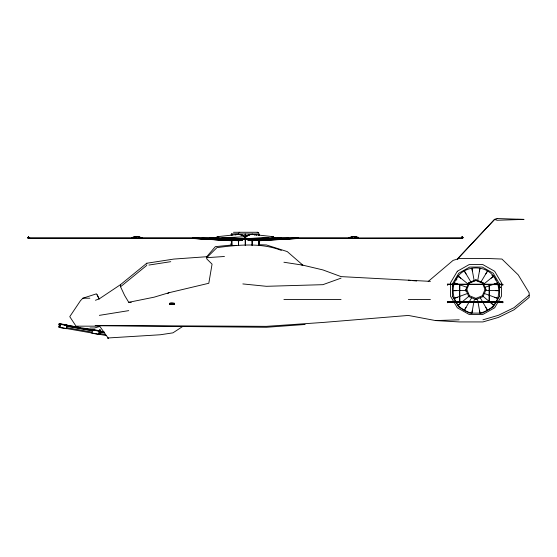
<?xml version="1.0" encoding="UTF-8"?>
<svg xmlns="http://www.w3.org/2000/svg" width="557" height="557" viewBox="0 0 557 557"><rect width="100%" height="100%" fill="white"/><g stroke="black" fill="none" stroke-linecap="round" stroke-linejoin="round"><path stroke-width="0.84" d="M169.391 304.011C169.732 302.103 173.136 302.89 174.501 303.3L174.501 304.24C168.715 305.354 167.121 303.447 174.501 304.24M231.775 240.554L231.698 245.512L231.67 239.956M259.068 239.956L259.096 244.718L259.172 240.561M459.455 302.047L459.685 284.349L459.915 302.047L459.455 302.047L459.685 284.349M462.164 236.648L462.944 237.735L462.157 237.393L462.164 236.614L462.944 237.735L462.164 238.48L271.92 238.48L252.043 240.721L273.654 238.396M502.581 285.184L502.581 284.209L447.744 284.209L447.348 284.961M502.581 302.792L502.581 301.817L447.348 301.964L447.744 302.792L447.744 301.817L447.744 302.27L502.978 301.964L502.581 301.817L502.581 302.27M502.978 302.569L502.978 301.964L447.348 301.964L447.744 302.27M502.978 284.961L502.581 284.209L502.581 284.662L447.348 284.355L489.547 284.432L489.547 302.047L489.088 302.047L489.088 284.432L502.978 284.355L502.581 284.662M258.824 240.721L258.831 239.956L298.42 238.292L258.824 240.38L259.576 240.721L298.42 238.48M259.576 234.769L258.824 234.379L258.831 235.242L259.576 235.242L259.576 234.379L259.569 234.769M28.637 236.648L28.219 237.735L28.637 238.48L28.233 237.735L28.637 236.614L27.857 237.735L28.637 238.48L218.678 238.48L238.556 240.721L216.945 238.396M462.157 238.396L462.944 237.735L462.164 236.899L462.944 237.735L462.164 238.48L462.568 237.735L462.164 236.739M231.225 234.379L231.218 235.242L231.963 235.242L231.97 234.379L231.225 234.476L231.977 234.769L231.97 234.379M196.684 238.118L225.174 239.148L192.374 238.145L231.218 239.956L231.225 240.721L192.374 238.48M231.97 240.721L231.963 239.956L192.374 238.292L231.97 240.721L231.218 240.38M259.075 235.242L259.096 234.393M242.636 239.956L221.282 238.292L240.93 240.38L244.774 238.626L244.808 236.739L242.316 235.242L243.98 235.903L243.604 235.903M239.795 240.631L245.003 238.626L245.038 236.739M231.67 235.242L231.733 233.815L231.663 235.632M231.698 240.721L231.768 245.491M231.698 234.379L231.726 234.769M62.468 324.446L59.07 323.847L58.903 324.787L60.602 325.086L58.91 324.759M479.507 310.5L479.974 313.055C509.864 306.796 501.857 264.018 471.897 268.23C446.874 272.589 446.874 308.696 471.897 313.055L474.286 299.617M479.375 271.593L479.974 268.23L477.641 281.007M471.897 313.055L472.357 310.5M136.472 236.614L136.082 237.735L136.472 238.48L138.213 238.396A24.243 20.964 -90 0 0 140.789 237.964L142.195 237.735L140.803 237.393A16.473 14.245 -90 0 0 138.227 236.739L136.472 236.614A16.473 14.245 -90 0 0 133.847 236.899L131.689 237.735L133.875 238.292A24.243 20.964 -90 0 0 136.472 238.48M466.794 289.445L469.467 295.753L475.922 298.364L482.376 295.753L485.043 289.445L482.376 283.13L475.922 280.519L469.467 283.13L466.794 289.445L465.84 289.64L468.792 296.616L475.922 299.506L483.051 296.616L486.003 289.64L483.051 282.671L475.922 279.781L468.792 282.671L465.84 289.64L465.84 291.339M348.591 237.735L351.53 238.292A24.243 20.964 -90 0 0 354.127 238.48L354.524 237.735L354.127 236.614A16.473 14.245 90 0 0 351.502 236.899L348.591 237.735L266.385 237.735L245.449 238.626L249.292 240.38L252.412 240.721M174.376 304.011L174.501 303.3M471.626 297.772L464.301 310.353L466.028 307.471M485.843 273.898L487.563 270.939L480.67 282.455M452.451 286.611L454.136 283.764M456.239 280.199L457.074 278.779M457.917 277.351L458.759 275.924M499.532 296.254L493.224 306.942L482.299 313.111L469.683 313.111L458.759 306.942L452.451 296.254M138.213 238.396L138.658 237.735L138.227 236.739M351.53 238.292L351.94 237.735L351.502 236.899L352.769 237.735L351.53 238.292L349.796 237.393M358.457 237.393L358.443 237.964L358.457 237.393A16.473 14.245 90 0 0 355.888 236.739L354.127 236.614M468.792 296.616L469.467 295.753M28.637 238.396L27.85 237.735L28.637 236.739M133.875 238.292L134.328 237.735L133.847 236.899L133.499 237.735L133.875 238.292L132.141 237.393M206.731 256.721L173.805 259.075L146.756 263.245L120.549 284.613L120.549 286.758L124.65 295.495L128.744 302.312L154.087 297.187L168.91 292.738L208.798 283.269L212.064 264.157L206.731 258.873L206.731 256.721L215.336 246.654L231.928 245.01M28.644 238.292L27.857 237.735L28.644 236.899L27.857 237.735L28.644 238.292L28.045 237.735L28.456 238.145L29.744 237.735L28.63 237.393M457.408 258.97L494.546 219.374L495.939 219.374M457.422 259.109L494.679 219.374M98.916 298.204L96.472 293.824L82.896 298.204L80.48 300.669L69.764 316.661L76.017 326.165L99.09 326.165M428.194 281.473L453.092 260.384L459.33 258.476L487.083 258.476L501.927 259.047L518.24 274.9L529.15 292.843L529.15 297.445L514.007 309.81L498.424 317.42L482.947 321.932L459.219 321.932L435.567 320.574L408.323 315.436L322.893 322.461L266.371 326.353L95.15 325.455M468.674 296.442L458.112 305.271L460.75 303.147M491.114 278.222L493.753 276.014L483.198 284.523M529.15 295.113L514.007 307.68L498.424 315.297L482.947 319.809M120.549 286.758L146.756 265.39M270.18 238.396L251.033 240.631L248.067 239.956L245.54 238.626L245.414 236.739L247.907 235.242L250.761 234.476M245.414 236.739L249.627 234.769L249.251 234.769L252.412 234.379L273.675 236.739L271.92 236.614M249.418 240.38L245.546 238.626L245.519 236.739L249.369 234.769M245.505 236.739L248.018 235.242M482.376 283.13L483.051 282.671M120.549 284.613L99.362 298.782L95.449 300.272M182.835 326.374L172.955 332.849L160.27 334.764L108.079 337.967L99.362 325.748L266.371 327.279L305.132 324.473M167.497 293.65L168.91 292.738M243.764 239.364L244.989 238.626M462.164 237.964L462.575 237.735L462.352 238.145L461.419 237.735L349.817 237.964M354.127 238.48L357.1 237.735L355.888 236.739M140.803 237.393L140.141 237.735L140.789 237.964M461.419 237.735L462.164 237.393M238.507 233.675L231.628 233.954M467.838 293.358L454.073 298.427L457.311 297.313M494.553 284.056L497.798 282.859L484.841 287.315M341.044 278.145L322.893 284.676L266.371 286.305L242.845 283.931M489.088 302.047L489.547 302.047M241.153 240.38L242.49 239.956M99.16 326.632L94.384 328.024L89.99 328.024M235.646 234.769L237.017 234.476M140.364 238.145L139.598 238.292A24.243 20.985 90 0 1 136.994 238.48L135.26 238.396A24.243 20.985 -90 0 1 133.534 238.145M220.412 238.396L239.566 240.631L241.306 240.38L240.93 240.38M253.567 240.631L254.939 240.38L253.421 240.631L253.797 240.631M169.391 303.537L174.376 303.537M99.362 315.359L128.744 310.632M148.942 265.055L170.762 261.672M357.316 238.145L356.362 238.292A24.243 21.006 90 0 1 353.758 238.48L352.017 238.396A24.243 21.006 90 0 1 350.29 238.145M243.82 235.903L245.024 236.739L242.553 235.242L238.18 234.379L238.556 234.379L216.924 236.739L218.678 236.614M256.004 240.283L275.381 238.145L271.189 238.438M249.292 240.38L269.316 238.292L247.962 239.956M256.492 239.956L258.211 239.788L256.123 239.956M260.787 239.545L264.22 239.218L260.787 239.559M245.783 236.739L245.825 238.626L248.331 239.956L268.46 238.145L246.674 239.364M258.114 232.45C255.747 232.241 258.371 232.018 258.859 233.167M271.203 238.347L274.559 238.09M247.05 239.364L267.604 237.964L245.825 238.626M266.162 238.786L267.84 238.668M224.457 256.485L206.731 257.689L216.972 247.614C238.236 244.927 260.913 242.42 281.355 250.413M238.18 240.721L239.935 240.631L239.566 240.631M298.42 238.396L258.824 240.631M27.85 237.735L224.401 237.735L245.184 236.739L245.15 238.626L222.995 237.964L243.924 239.364M263.029 239.238L261.303 239.301L263.893 239.232M294.11 238.118L265.619 239.148L298.427 238.145L259.576 239.956L259.569 240.38M435.567 320.574L459.219 319.809M270.834 238.361L281.229 238.118M270.799 238.431L288.93 238.124M466.453 290.482L452.667 290.643L456.113 290.684M495.751 290.684L499.197 290.643L485.412 290.482M498.494 287.217L500.228 287.203M498.494 287.558L500.228 287.544M498.494 287.656L500.228 287.642M516.987 219.374L523.893 219.374M233.494 232.276L257.397 232.276M239.016 232.36L239.747 232.36M252.412 234.379L252.043 234.379L255.203 234.769L252.182 234.379M231.225 234.476L231.977 234.476M236.781 234.476L237.15 234.476L235.395 234.769M258.831 234.476L259.576 234.476M240.972 234.769L241.348 234.769L239.823 234.476L242.692 235.242M247.907 235.242L248.283 235.242M256.171 235.242L256.547 235.242M246.619 235.903L246.995 235.903M234.1 239.956L232.387 239.788L234.476 239.956M254.786 240.38L255.162 240.38M231.977 240.631L192.374 238.396M250.657 240.631L251.033 240.631M230.445 244.043L231.698 244.043M231.635 245.512L235.903 245.512M82.896 298.204L89.851 298.204M283.917 299.436L341.044 299.436M408.323 299.436L430.401 299.436M128.744 302.312L131.278 302.312M498.494 286.946L500.228 286.959M498.494 287.287L500.228 287.301M498.494 287.384L500.228 287.398M201.864 238.124L219.994 238.431M209.78 238.118L220.064 238.361M226.901 239.232L229.491 239.315L227.764 239.238M258.81 244.697L266.371 244.948L287.245 251.583L302.883 265.167L283.917 262.243M224.401 237.735L244.774 238.626M430.408 281.369L341.044 276.613L322.893 269.915L301.191 264.77M243.548 239.364L222.139 238.145L242.26 239.956M219.409 238.438L215.218 238.145L234.594 240.283M222.758 238.668L224.436 238.786M216.039 238.09L219.395 238.347M229.811 239.559L226.379 239.238L229.811 239.545M408.323 280.206L410.829 280.443M412.5 280.603L416.678 280.993M64.166 324.745L80.292 327.586M84.539 328.338L93.875 329.981M95.574 330.28L103.212 331.624M59.07 323.875L104.055 331.805M60.226 324.306L67.063 325.511M92.448 329.988L99.278 331.192M92.866 330.74L66.555 326.103L92.859 330.774M99.313 332.09L100.128 332.237M60.351 326.513L58.652 326.214L58.492 327.126L106.032 335.509M66.297 327.558L91.759 332.049M99.404 333.399L105.343 334.444M485.043 289.445L486.003 289.64M248.331 239.956L249.668 240.38M467.031 287.315L454.073 282.859L457.311 284.056M494.553 297.313L497.798 298.427L484.033 293.358M489.547 284.432L489.318 301.964M28.219 237.735L28.63 237.964M491.768 275.102L493.224 275.924L494.066 277.351M245.553 238.626L246.786 239.364M468.792 282.671L469.467 283.13M468.674 284.523L458.112 276.014L460.75 278.222M491.114 303.147L493.753 305.271L483.198 296.442M482.376 295.753L483.051 296.616M471.194 282.455L464.301 270.939L466.028 273.898M485.843 307.471L487.563 310.353L480.245 297.772M494.908 278.779L495.744 280.199M497.847 283.764L499.532 286.611M97.155 294.73L99.111 299.186M474.223 281.007L471.897 268.23L472.489 271.593M477.579 299.617L479.974 313.055M447.744 285.184L447.744 284.209L447.744 284.662M499.532 296.484L499.532 283.91L493.224 273.229L482.299 267.061L469.683 267.061L458.759 273.229L452.451 283.91L452.451 296.484M475.922 279.781L475.922 280.519M475.922 298.364L475.922 299.506M259.061 235.604L259.026 233.954L238.487 233.954L238.487 234.386M259.026 239.705L259.047 245.512M252.14 233.954L252.14 234.379M231.649 239.733L231.663 245.512M169.516 303.3L169.516 304.24M146.756 263.245L146.756 264.206M99.362 325.748L99.362 326.708M358.443 237.964A24.243 20.964 -90 0 1 355.867 238.396M356.389 236.899A16.473 14.273 -90 0 0 353.758 236.614L351.996 236.739A16.473 14.273 -90 0 0 351.126 236.899M134.369 236.899A16.473 14.259 90 0 1 135.24 236.739L136.994 236.614A16.473 14.259 -90 0 1 139.626 236.899M238.473 240.715L238.473 245.512L238.487 240.715M252.14 240.715L252.14 245.512L252.154 240.715M60.316 323.805L59.662 327.523L66.492 328.727L67.146 325.01L60.316 323.805M92.532 329.486L91.877 333.204L98.707 334.409L99.369 330.691L92.532 329.486M99.731 329.737L98.902 334.444L99.71 334.583L100.539 329.883L99.731 329.737M457.325 271.273L450.495 282.845L450.495 296.206L457.325 307.784L469.161 314.461L482.822 314.461L494.658 307.784L501.488 296.206L501.488 282.845L494.658 271.273L482.822 264.589L469.161 264.589L457.325 271.273M497.136 218.532L494.421 219.402L497.136 220.259L523.859 219.402L497.136 218.532M235.813 240.38L235.437 240.38L237.178 240.631L235.813 240.38M245.31 245.512L245.247 233.954L245.324 245.512M103.901 332.689L99.661 331.937L103.894 332.717M237.045 240.631L235.681 240.38L237.045 240.631M254.981 234.769L253.588 234.476L254.981 234.769M108.079 338.531L108.079 337.967L108.079 338.531"/></g></svg>
